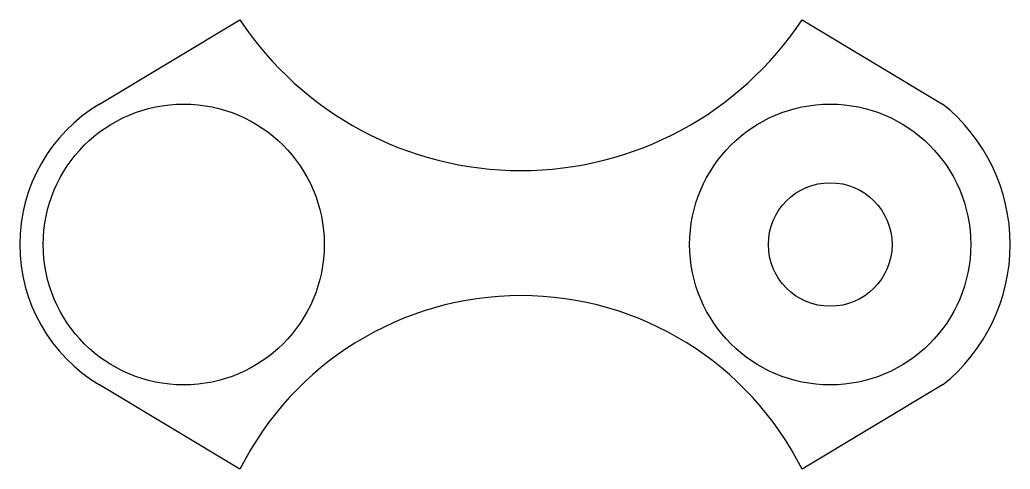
# Model space of a CAD drawing. Header units: millimetres. Extents: x 717 to 4240, y 700 to 2300.
import ezdxf

# ---------------------------------------------------------------- set-up
doc = ezdxf.new("R2010")
doc.units = ezdxf.units.MM

msp = doc.modelspace()

# ---------------------------------------------------------------- linework, layer by layer
for p, q in [((1000, 2000), (1500, 2300)), ((3500, 2300), (4000, 2000)), ((1500, 700), (1000, 1000)), ((4000, 1000), (3500, 700))]:
    msp.add_line(p, q)
for centre, radius in [((1300, 1500), 500), ((3600, 1500), 500), ((3600, 1500), 220)]:
    msp.add_circle(centre, radius)
for centre, radius, start, end in [((2500, 2963.3), 1200, 213.5573, 326.4427), ((1300, 1500), 583.1, 120.9638, 239.0362), ((3600, 1500), 640.3, 308.6598, 51.3402), ((2500, 200), 1118, 26.5651, 153.4349)]:
    msp.add_arc(centre, radius, start, end)

doc.saveas('drawing.dxf')
